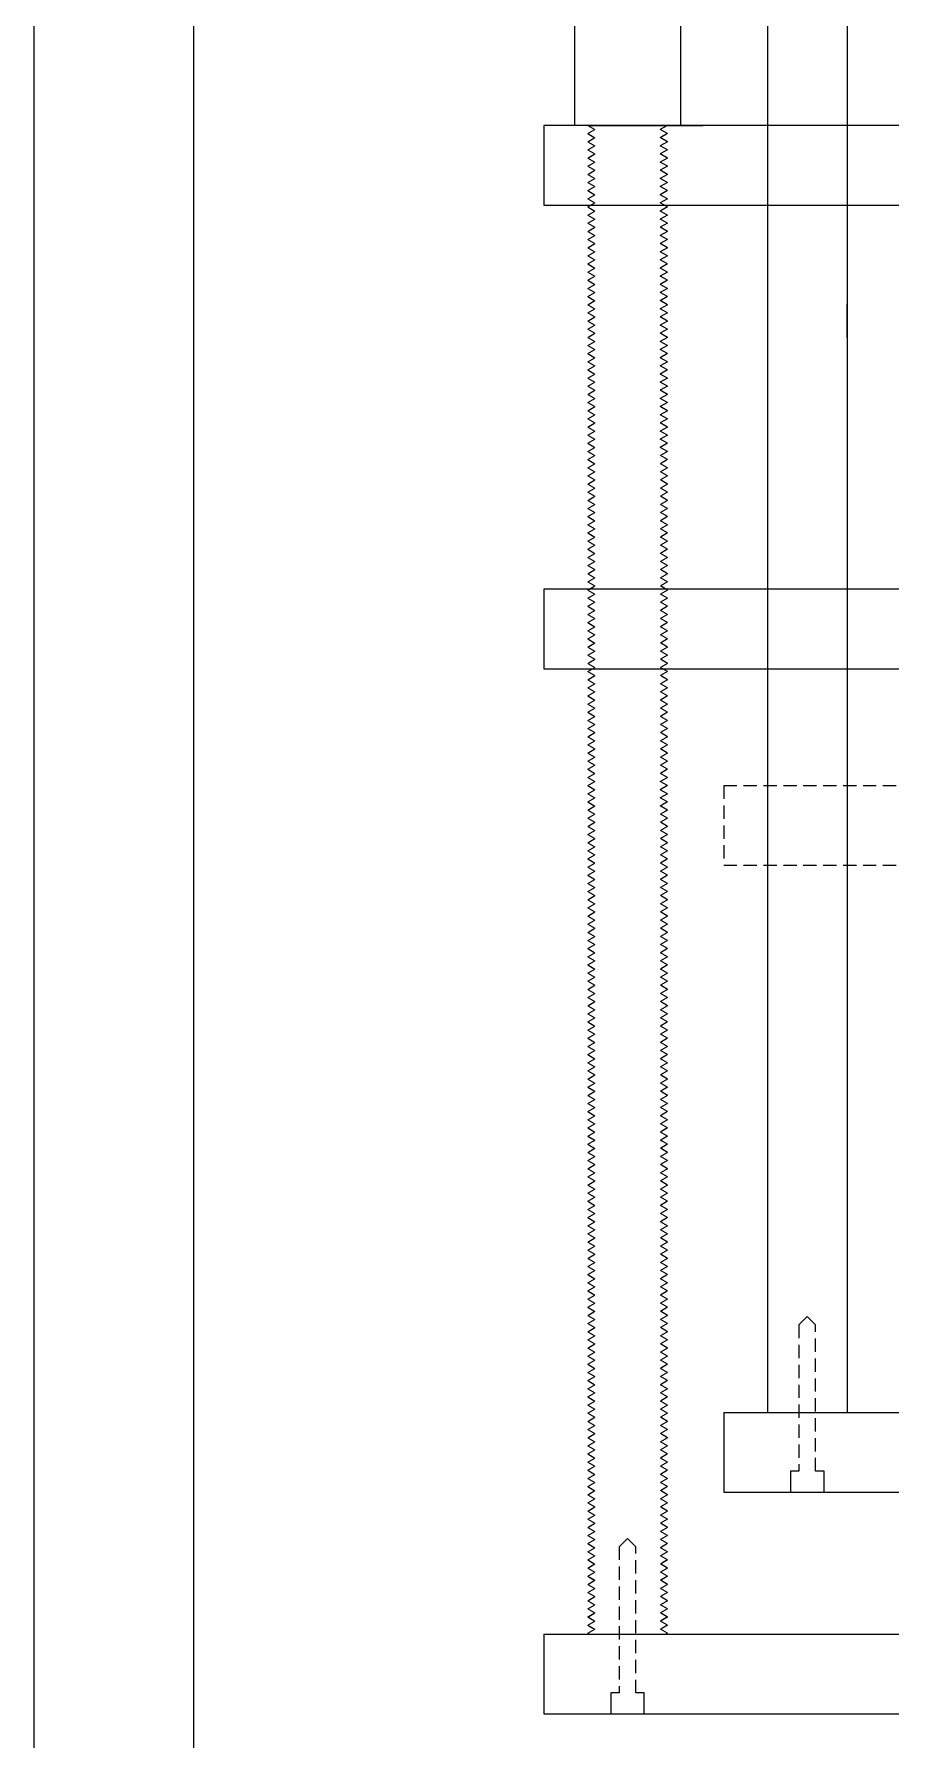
# Model space of a CAD drawing. Header units: centimetres. Extents: x -4347 to 28631, y 41590 to 109107.
# Drawn here: x 13097.1 to 13302.1, y 50632.6 to 51040.7 of the extents above; entities that cross this region are included whole.
import ezdxf

# ---------------------------------------------------------------- set-up
doc = ezdxf.new("R2010")
doc.units = ezdxf.units.CM
doc.header["$LTSCALE"] = 0.5
doc.linetypes.add('DASHED2', pattern=[9.525, 6.35, -3.175])

msp = doc.modelspace()

# ---------------------------------------------------------------- linework, layer by layer
for p, q in [((13097.067, 50418.785), (13097.067, 51498.785)), ((13135.167, 51483.004), (13135.167, 50418.785)), ((13272.55, 51250.885), (13272.55, 50710.885)), ((13291.592, 51250.885), (13291.592, 50710.885)), ((13226.367, 51207.835), (13226.367, 51018.835)), ((13251.767, 51207.835), (13251.767, 51018.835)), ((13525.067, 51018.835), (13219.067, 51018.835)), ((13219.067, 51018.835), (13219.067, 50999.785)), ((13229.542, 51018.835), (13231.234, 51017.858)), ((13229.542, 51018.835), (13248.592, 51018.835)), ((13229.542, 51016.885), (13231.234, 51017.862)), ((13229.542, 51016.885), (13231.234, 51015.908)), ((13229.542, 51014.935), (13231.234, 51015.912)), ((13229.542, 51014.935), (13231.234, 51013.958)), ((13231.767, 51018.835), (13257.167, 51018.835)), ((13248.592, 51018.835), (13246.9, 51017.858)), ((13248.592, 51016.885), (13246.9, 51017.862)), ((13248.592, 51016.885), (13246.9, 51015.908)), ((13248.592, 51014.935), (13246.9, 51015.912)), ((13248.592, 51014.935), (13246.9, 51013.958)), ((13229.542, 51012.985), (13231.234, 51013.962)), ((13229.542, 51012.985), (13231.234, 51012.008)), ((13229.542, 51011.035), (13231.234, 51012.012)), ((13229.542, 51011.035), (13231.234, 51010.058)), ((13248.592, 51012.985), (13246.9, 51013.962)), ((13248.592, 51012.985), (13246.9, 51012.008)), ((13248.592, 51011.035), (13246.9, 51012.012)), ((13248.592, 51011.035), (13246.9, 51010.058)), ((13229.542, 51009.085), (13231.234, 51010.062)), ((13229.542, 51009.085), (13231.234, 51008.108)), ((13229.542, 51007.135), (13231.234, 51008.112)), ((13229.542, 51007.135), (13231.234, 51006.158)), ((13248.592, 51009.085), (13246.9, 51010.062)), ((13248.592, 51009.085), (13246.9, 51008.108)), ((13248.592, 51007.135), (13246.9, 51008.112)), ((13248.592, 51007.135), (13246.9, 51006.158)), ((13229.542, 51005.185), (13231.234, 51006.162)), ((13229.542, 51005.185), (13231.234, 51004.208)), ((13229.542, 51003.235), (13231.234, 51004.212)), ((13229.542, 51003.235), (13231.234, 51002.258)), ((13248.592, 51005.185), (13246.9, 51006.162)), ((13248.592, 51005.185), (13246.9, 51004.208)), ((13248.592, 51003.235), (13246.9, 51004.212)), ((13248.592, 51003.235), (13246.9, 51002.258)), ((13219.067, 50999.785), (13525.067, 50999.785)), ((13229.542, 51001.285), (13231.234, 51002.262)), ((13229.542, 51001.285), (13231.234, 51000.308)), ((13229.542, 50999.335), (13231.234, 51000.312)), ((13229.542, 50999.335), (13231.234, 50998.358)), ((13248.592, 51001.285), (13246.9, 51002.262)), ((13248.592, 51001.285), (13246.9, 51000.308)), ((13248.592, 50999.335), (13246.9, 51000.312)), ((13248.592, 50999.335), (13246.9, 50998.358)), ((13229.542, 50997.385), (13231.234, 50998.362)), ((13229.542, 50997.385), (13231.234, 50996.408)), ((13229.542, 50995.435), (13231.234, 50996.412)), ((13229.542, 50995.435), (13231.234, 50994.458)), ((13248.592, 50997.385), (13246.9, 50998.362)), ((13248.592, 50997.385), (13246.9, 50996.408)), ((13248.592, 50995.435), (13246.9, 50996.412)), ((13248.592, 50995.435), (13246.9, 50994.458)), ((13229.542, 50993.485), (13231.234, 50994.462)), ((13229.542, 50993.485), (13231.234, 50992.508)), ((13229.542, 50991.535), (13231.234, 50992.512)), ((13229.542, 50991.535), (13231.234, 50990.558)), ((13229.542, 50989.585), (13231.234, 50990.562)), ((13248.592, 50993.485), (13246.9, 50994.462)), ((13248.592, 50993.485), (13246.9, 50992.508)), ((13248.592, 50991.535), (13246.9, 50992.512)), ((13248.592, 50991.535), (13246.9, 50990.558)), ((13248.592, 50989.585), (13246.9, 50990.562)), ((13229.542, 50989.585), (13231.234, 50988.608)), ((13229.542, 50987.635), (13231.234, 50988.612)), ((13229.542, 50987.635), (13231.234, 50986.658)), ((13229.542, 50985.685), (13231.234, 50986.662)), ((13248.592, 50989.585), (13246.9, 50988.608)), ((13248.592, 50987.635), (13246.9, 50988.612)), ((13248.592, 50987.635), (13246.9, 50986.658)), ((13248.592, 50985.685), (13246.9, 50986.662)), ((13229.542, 50985.685), (13231.234, 50984.708)), ((13229.542, 50983.735), (13231.234, 50984.712)), ((13229.542, 50983.735), (13231.234, 50982.758)), ((13229.542, 50981.785), (13231.234, 50982.762)), ((13248.592, 50985.685), (13246.9, 50984.708)), ((13248.592, 50983.735), (13246.9, 50984.712)), ((13248.592, 50983.735), (13246.9, 50982.758)), ((13248.592, 50981.785), (13246.9, 50982.762)), ((13229.542, 50981.785), (13231.234, 50980.808)), ((13229.542, 50979.835), (13231.234, 50980.812)), ((13229.542, 50979.835), (13231.234, 50978.858)), ((13229.542, 50977.885), (13231.234, 50978.862)), ((13248.592, 50981.785), (13246.9, 50980.808)), ((13248.592, 50979.835), (13246.9, 50980.812)), ((13248.592, 50979.835), (13246.9, 50978.858)), ((13248.592, 50977.885), (13246.9, 50978.862)), ((13229.542, 50977.885), (13231.234, 50976.908)), ((13229.542, 50975.935), (13231.234, 50976.912)), ((13229.542, 50975.935), (13231.234, 50974.958)), ((13229.542, 50973.985), (13231.234, 50974.962)), ((13248.592, 50977.885), (13246.9, 50976.908)), ((13248.592, 50975.935), (13246.9, 50976.912)), ((13248.592, 50975.935), (13246.9, 50974.958)), ((13248.592, 50973.985), (13246.9, 50974.962)), ((13291.592, 50968.135), (13291.592, 50976.135)), ((13229.542, 50973.985), (13231.234, 50973.008)), ((13229.542, 50972.035), (13231.234, 50973.012)), ((13229.542, 50972.035), (13231.234, 50971.058)), ((13229.542, 50970.085), (13231.234, 50971.062)), ((13229.542, 50970.085), (13231.234, 50969.108)), ((13248.592, 50973.985), (13246.9, 50973.008)), ((13248.592, 50972.035), (13246.9, 50973.012)), ((13248.592, 50972.035), (13246.9, 50971.058)), ((13248.592, 50970.085), (13246.9, 50971.062)), ((13248.592, 50970.085), (13246.9, 50969.108)), ((13229.542, 50968.135), (13231.234, 50969.112)), ((13229.542, 50968.135), (13231.234, 50967.158)), ((13229.542, 50966.185), (13231.234, 50967.162)), ((13229.542, 50966.185), (13231.234, 50965.208)), ((13248.592, 50968.135), (13246.9, 50969.112)), ((13248.592, 50968.135), (13246.9, 50967.158)), ((13248.592, 50966.185), (13246.9, 50967.162)), ((13248.592, 50966.185), (13246.9, 50965.208)), ((13229.542, 50964.235), (13231.234, 50965.212)), ((13229.542, 50964.235), (13231.234, 50963.258)), ((13229.542, 50962.285), (13231.234, 50963.262)), ((13229.542, 50962.285), (13231.234, 50961.308)), ((13248.592, 50964.235), (13246.9, 50965.212)), ((13248.592, 50964.235), (13246.9, 50963.258)), ((13248.592, 50962.285), (13246.9, 50963.262)), ((13248.592, 50962.285), (13246.9, 50961.308)), ((13229.542, 50960.335), (13231.234, 50961.312)), ((13229.542, 50960.335), (13231.234, 50959.358)), ((13229.542, 50958.385), (13231.234, 50959.362)), ((13229.542, 50958.385), (13231.234, 50957.408)), ((13248.592, 50960.335), (13246.9, 50961.312)), ((13248.592, 50960.335), (13246.9, 50959.358)), ((13248.592, 50958.385), (13246.9, 50959.362)), ((13248.592, 50958.385), (13246.9, 50957.408)), ((13229.542, 50956.435), (13231.234, 50957.412)), ((13229.542, 50956.435), (13231.234, 50955.458)), ((13229.542, 50954.485), (13231.234, 50955.462)), ((13229.542, 50954.485), (13231.234, 50953.508)), ((13248.592, 50956.435), (13246.9, 50957.412)), ((13248.592, 50956.435), (13246.9, 50955.458)), ((13248.592, 50954.485), (13246.9, 50955.462)), ((13248.592, 50954.485), (13246.9, 50953.508)), ((13229.542, 50952.535), (13231.234, 50953.512)), ((13229.542, 50952.535), (13231.234, 50951.558)), ((13229.542, 50950.585), (13231.234, 50951.562)), ((13229.542, 50950.585), (13231.234, 50949.608)), ((13229.542, 50948.635), (13231.234, 50949.612)), ((13248.592, 50952.535), (13246.9, 50953.512)), ((13248.592, 50952.535), (13246.9, 50951.558)), ((13248.592, 50950.585), (13246.9, 50951.562)), ((13248.592, 50950.585), (13246.9, 50949.608)), ((13248.592, 50948.635), (13246.9, 50949.612)), ((13229.542, 50948.635), (13231.234, 50947.658)), ((13229.545, 50946.683), (13231.237, 50947.66)), ((13229.545, 50946.683), (13231.237, 50945.706)), ((13229.545, 50944.733), (13231.237, 50945.71)), ((13248.588, 50946.683), (13246.896, 50947.66)), ((13248.588, 50946.683), (13246.896, 50945.706)), ((13248.588, 50944.733), (13246.896, 50945.71)), ((13248.592, 50948.635), (13246.9, 50947.658)), ((13229.545, 50944.733), (13231.237, 50943.756)), ((13229.545, 50942.783), (13231.237, 50943.76)), ((13229.545, 50942.783), (13231.237, 50941.806)), ((13229.545, 50940.833), (13231.237, 50941.81)), ((13248.588, 50944.733), (13246.896, 50943.756)), ((13248.588, 50942.783), (13246.896, 50943.76)), ((13248.588, 50942.783), (13246.896, 50941.806)), ((13248.588, 50940.833), (13246.896, 50941.81)), ((13229.545, 50940.833), (13230.021, 50940.558)), ((13229.545, 50940.833), (13231.237, 50939.856)), ((13229.545, 50938.883), (13231.237, 50939.86)), ((13229.545, 50938.883), (13231.237, 50937.906)), ((13229.545, 50936.933), (13231.237, 50937.91)), ((13248.595, 50940.833), (13246.903, 50939.856)), ((13248.595, 50938.883), (13246.903, 50939.86)), ((13248.595, 50938.883), (13246.903, 50937.906)), ((13248.595, 50936.933), (13246.903, 50937.91)), ((13248.588, 50940.833), (13248.112, 50940.558)), ((13229.545, 50936.933), (13231.237, 50935.956)), ((13229.545, 50934.983), (13231.237, 50935.96)), ((13229.545, 50934.983), (13231.237, 50934.006)), ((13229.545, 50933.033), (13231.237, 50934.01)), ((13248.595, 50936.933), (13246.903, 50935.956)), ((13248.595, 50934.983), (13246.903, 50935.96)), ((13248.595, 50934.983), (13246.903, 50934.006)), ((13248.595, 50933.033), (13246.903, 50934.01)), ((13229.545, 50933.033), (13231.237, 50932.056)), ((13229.545, 50931.083), (13231.237, 50932.06)), ((13229.545, 50931.083), (13231.237, 50930.106)), ((13229.545, 50929.133), (13231.237, 50930.11)), ((13248.595, 50933.033), (13246.903, 50932.056)), ((13248.595, 50931.083), (13246.903, 50932.06)), ((13248.595, 50931.083), (13246.903, 50930.106)), ((13248.595, 50929.133), (13246.903, 50930.11)), ((13229.545, 50929.133), (13231.237, 50928.156)), ((13229.545, 50927.183), (13231.237, 50928.16)), ((13229.545, 50927.183), (13231.237, 50926.206)), ((13229.545, 50925.233), (13231.237, 50926.21)), ((13229.545, 50925.233), (13231.237, 50924.256)), ((13248.595, 50929.133), (13246.903, 50928.156)), ((13248.595, 50927.183), (13246.903, 50928.16)), ((13248.595, 50927.183), (13246.903, 50926.206)), ((13248.595, 50925.233), (13246.903, 50926.21)), ((13248.595, 50925.233), (13246.903, 50924.256)), ((13229.545, 50923.283), (13231.237, 50924.26)), ((13229.545, 50923.283), (13231.237, 50922.306)), ((13229.545, 50921.333), (13231.237, 50922.31)), ((13229.545, 50921.333), (13231.237, 50920.356)), ((13248.595, 50923.283), (13246.903, 50924.26)), ((13248.595, 50923.283), (13246.903, 50922.306)), ((13248.595, 50921.333), (13246.903, 50922.31)), ((13248.595, 50921.333), (13246.903, 50920.356)), ((13229.545, 50919.383), (13231.237, 50920.36)), ((13229.545, 50919.383), (13231.237, 50918.406)), ((13229.545, 50917.433), (13231.237, 50918.41)), ((13229.545, 50917.433), (13231.237, 50916.456)), ((13229.546, 50917.431), (13231.238, 50916.454)), ((13248.595, 50919.383), (13246.903, 50920.36)), ((13248.595, 50919.383), (13246.903, 50918.406)), ((13248.595, 50917.433), (13246.903, 50918.41)), ((13248.595, 50917.433), (13246.903, 50916.456)), ((13248.596, 50917.431), (13246.904, 50916.454)), ((13229.546, 50915.481), (13231.238, 50916.458)), ((13229.546, 50915.481), (13231.238, 50914.504)), ((13229.546, 50913.531), (13231.238, 50914.508)), ((13229.546, 50913.531), (13231.238, 50912.554)), ((13248.596, 50915.481), (13246.904, 50916.458)), ((13248.596, 50915.481), (13246.904, 50914.504)), ((13248.596, 50913.531), (13246.904, 50914.508)), ((13248.596, 50913.531), (13246.904, 50912.554)), ((13229.546, 50911.581), (13231.238, 50912.558)), ((13229.546, 50911.581), (13231.238, 50910.604)), ((13229.546, 50909.631), (13231.238, 50910.608)), ((13229.546, 50909.631), (13231.238, 50908.654)), ((13248.596, 50911.581), (13246.904, 50912.558)), ((13248.596, 50911.581), (13246.904, 50910.604)), ((13248.596, 50909.631), (13246.904, 50910.608)), ((13248.596, 50909.631), (13246.904, 50908.654)), ((13525.067, 50907.885), (13219.067, 50907.885)), ((13219.067, 50907.885), (13219.067, 50888.835)), ((13229.546, 50907.681), (13231.238, 50908.658)), ((13229.546, 50907.681), (13231.238, 50906.704)), ((13229.546, 50905.731), (13231.238, 50906.708)), ((13229.546, 50905.731), (13231.238, 50904.754)), ((13229.546, 50903.781), (13231.238, 50904.758)), ((13248.596, 50907.681), (13246.904, 50908.658)), ((13248.596, 50907.681), (13246.904, 50906.704)), ((13248.596, 50905.731), (13246.904, 50906.708)), ((13248.596, 50905.731), (13246.904, 50904.754)), ((13248.596, 50903.781), (13246.904, 50904.758)), ((13229.546, 50903.781), (13231.238, 50902.804)), ((13229.546, 50901.831), (13231.238, 50902.808)), ((13229.546, 50901.831), (13231.238, 50900.854)), ((13229.546, 50899.881), (13231.238, 50900.858)), ((13248.596, 50903.781), (13246.904, 50902.804)), ((13248.596, 50901.831), (13246.904, 50902.808)), ((13248.596, 50901.831), (13246.904, 50900.854)), ((13248.596, 50899.881), (13246.904, 50900.858)), ((13229.546, 50899.881), (13231.238, 50898.904)), ((13229.546, 50897.931), (13231.238, 50898.908)), ((13229.546, 50897.931), (13231.238, 50896.954)), ((13229.546, 50895.981), (13231.238, 50896.958)), ((13248.596, 50899.881), (13246.904, 50898.904)), ((13248.596, 50897.931), (13246.904, 50898.908)), ((13248.596, 50897.931), (13246.904, 50896.954)), ((13248.596, 50895.981), (13246.904, 50896.958)), ((13229.546, 50895.981), (13231.238, 50895.004)), ((13229.546, 50894.031), (13231.238, 50895.008)), ((13229.546, 50894.031), (13231.238, 50893.054)), ((13229.546, 50892.081), (13231.238, 50893.058)), ((13248.596, 50895.981), (13246.904, 50895.004)), ((13248.596, 50894.031), (13246.904, 50895.008)), ((13248.596, 50894.031), (13246.904, 50893.054)), ((13248.596, 50892.081), (13246.904, 50893.058)), ((13219.067, 50888.835), (13525.067, 50888.835)), ((13229.546, 50892.081), (13231.238, 50891.104)), ((13229.546, 50890.131), (13231.238, 50891.108)), ((13229.546, 50890.131), (13231.238, 50889.154)), ((13229.546, 50888.181), (13231.238, 50889.158)), ((13248.596, 50892.081), (13246.904, 50891.104)), ((13248.596, 50890.131), (13246.904, 50891.108)), ((13248.596, 50890.131), (13246.904, 50889.154)), ((13248.596, 50888.181), (13246.904, 50889.158)), ((13229.546, 50888.181), (13231.238, 50887.204)), ((13229.546, 50886.231), (13231.238, 50887.208)), ((13229.546, 50886.231), (13231.238, 50885.254)), ((13229.546, 50884.281), (13231.238, 50885.258)), ((13229.546, 50884.281), (13231.238, 50883.304)), ((13248.596, 50888.181), (13246.904, 50887.204)), ((13248.596, 50886.231), (13246.904, 50887.208)), ((13248.596, 50886.231), (13246.904, 50885.254)), ((13248.596, 50884.281), (13246.904, 50885.258)), ((13248.596, 50884.281), (13246.904, 50883.304)), ((13229.546, 50882.331), (13231.238, 50883.308)), ((13229.546, 50882.331), (13231.238, 50881.354)), ((13229.546, 50880.381), (13231.238, 50881.358)), ((13229.546, 50880.381), (13231.238, 50879.404)), ((13248.596, 50882.331), (13246.904, 50883.308)), ((13248.596, 50882.331), (13246.904, 50881.354)), ((13248.596, 50880.381), (13246.904, 50881.358)), ((13248.596, 50880.381), (13246.904, 50879.404)), ((13229.546, 50878.431), (13231.238, 50879.408)), ((13229.546, 50878.431), (13231.238, 50877.454)), ((13229.546, 50876.481), (13231.238, 50877.458)), ((13229.546, 50876.481), (13231.238, 50875.504)), ((13248.596, 50878.431), (13246.904, 50879.408)), ((13248.596, 50878.431), (13246.904, 50877.454)), ((13248.596, 50876.481), (13246.904, 50877.458)), ((13248.596, 50876.481), (13246.904, 50875.504)), ((13229.546, 50874.531), (13231.238, 50875.508)), ((13229.546, 50874.531), (13231.238, 50873.554)), ((13229.546, 50872.581), (13231.238, 50873.558)), ((13229.546, 50872.581), (13231.238, 50871.604)), ((13248.596, 50874.531), (13246.904, 50875.508)), ((13248.596, 50874.531), (13246.904, 50873.554)), ((13248.596, 50872.581), (13246.904, 50873.558)), ((13248.596, 50872.581), (13246.904, 50871.604)), ((13229.546, 50870.631), (13231.238, 50871.608)), ((13229.546, 50870.631), (13231.238, 50869.654)), ((13229.546, 50868.681), (13231.238, 50869.658)), ((13229.546, 50868.681), (13231.238, 50867.704)), ((13248.596, 50870.631), (13246.904, 50871.608)), ((13248.596, 50870.631), (13246.904, 50869.654)), ((13248.596, 50868.681), (13246.904, 50869.658)), ((13248.596, 50868.681), (13246.904, 50867.704)), ((13229.546, 50866.731), (13231.238, 50867.708)), ((13229.546, 50866.731), (13231.238, 50865.754)), ((13229.546, 50864.781), (13231.238, 50865.758)), ((13229.546, 50864.781), (13231.238, 50863.804)), ((13248.596, 50866.731), (13246.904, 50867.708)), ((13248.596, 50866.731), (13246.904, 50865.754)), ((13248.596, 50864.781), (13246.904, 50865.758)), ((13248.596, 50864.781), (13246.904, 50863.804)), ((13229.546, 50862.831), (13231.238, 50863.808)), ((13229.546, 50862.831), (13231.238, 50861.854)), ((13229.549, 50860.879), (13231.241, 50861.856)), ((13229.549, 50860.879), (13231.241, 50859.903)), ((13229.549, 50858.929), (13231.241, 50859.906)), ((13248.593, 50860.879), (13246.901, 50861.856)), ((13248.593, 50860.879), (13246.901, 50859.903)), ((13248.593, 50858.929), (13246.901, 50859.906)), ((13248.596, 50862.831), (13246.904, 50863.808)), ((13248.596, 50862.831), (13246.904, 50861.854)), ((13229.549, 50858.929), (13231.241, 50857.953)), ((13229.549, 50856.979), (13231.241, 50857.956)), ((13229.549, 50856.979), (13231.241, 50856.003)), ((13229.549, 50855.029), (13231.241, 50856.006)), ((13248.593, 50858.929), (13246.901, 50857.953)), ((13248.593, 50856.979), (13246.901, 50857.956)), ((13248.593, 50856.979), (13246.901, 50856.003)), ((13248.593, 50855.029), (13246.901, 50856.006)), ((13229.549, 50855.029), (13230.026, 50854.754)), ((13229.549, 50855.029), (13231.241, 50854.053)), ((13229.549, 50853.079), (13231.241, 50854.056)), ((13229.549, 50853.079), (13231.241, 50852.103)), ((13229.549, 50851.129), (13231.241, 50852.106)), ((13248.599, 50855.029), (13246.907, 50854.053)), ((13248.599, 50853.079), (13246.907, 50854.056)), ((13248.599, 50853.079), (13246.907, 50852.103)), ((13248.599, 50851.129), (13246.907, 50852.106)), ((13248.593, 50855.029), (13248.116, 50854.754)), ((13229.549, 50851.129), (13231.241, 50850.153)), ((13229.549, 50849.179), (13231.241, 50850.156)), ((13229.549, 50849.179), (13231.241, 50848.203)), ((13229.549, 50847.229), (13231.241, 50848.206)), ((13248.599, 50851.129), (13246.907, 50850.153)), ((13248.599, 50849.179), (13246.907, 50850.156)), ((13248.599, 50849.179), (13246.907, 50848.203)), ((13248.599, 50847.229), (13246.907, 50848.206)), ((13229.549, 50847.229), (13231.241, 50846.253)), ((13229.549, 50845.279), (13231.241, 50846.256)), ((13229.549, 50845.279), (13231.241, 50844.303)), ((13229.549, 50843.329), (13231.241, 50844.306)), ((13248.599, 50847.229), (13246.907, 50846.253)), ((13248.599, 50845.279), (13246.907, 50846.256)), ((13248.599, 50845.279), (13246.907, 50844.303)), ((13248.599, 50843.329), (13246.907, 50844.306)), ((13229.549, 50843.329), (13231.241, 50842.353)), ((13229.549, 50841.379), (13231.241, 50842.356)), ((13229.549, 50841.379), (13231.241, 50840.403)), ((13229.549, 50839.429), (13231.241, 50840.406)), ((13229.549, 50839.429), (13231.241, 50838.453)), ((13248.599, 50843.329), (13246.907, 50842.353)), ((13248.599, 50841.379), (13246.907, 50842.356)), ((13248.599, 50841.379), (13246.907, 50840.403)), ((13248.599, 50839.429), (13246.907, 50840.406)), ((13248.599, 50839.429), (13246.907, 50838.453)), ((13229.549, 50837.479), (13231.241, 50838.456)), ((13229.549, 50837.479), (13231.241, 50836.503)), ((13229.549, 50835.529), (13231.241, 50836.506)), ((13229.549, 50835.529), (13231.241, 50834.553)), ((13248.599, 50837.479), (13246.907, 50838.456)), ((13248.599, 50837.479), (13246.907, 50836.503)), ((13248.599, 50835.529), (13246.907, 50836.506)), ((13248.599, 50835.529), (13246.907, 50834.553)), ((13229.549, 50833.579), (13231.241, 50834.556)), ((13229.549, 50833.579), (13231.241, 50832.603)), ((13229.549, 50831.629), (13231.241, 50832.606)), ((13229.549, 50831.629), (13231.241, 50830.653)), ((13248.599, 50833.579), (13246.907, 50834.556)), ((13248.599, 50833.579), (13246.907, 50832.603)), ((13248.599, 50831.629), (13246.907, 50832.606)), ((13248.599, 50831.629), (13246.907, 50830.653)), ((13229.549, 50829.676), (13231.241, 50830.653)), ((13229.549, 50829.676), (13231.241, 50828.699)), ((13229.549, 50827.726), (13231.241, 50828.703)), ((13229.549, 50827.726), (13231.241, 50826.749)), ((13248.599, 50829.676), (13246.907, 50830.653)), ((13248.599, 50829.676), (13246.907, 50828.699)), ((13248.599, 50827.726), (13246.907, 50828.703)), ((13248.599, 50827.726), (13246.907, 50826.749)), ((13229.549, 50825.776), (13231.241, 50826.753)), ((13229.549, 50825.776), (13231.241, 50824.799)), ((13229.549, 50823.826), (13231.241, 50824.803)), ((13229.549, 50823.826), (13231.241, 50822.849)), ((13248.599, 50825.776), (13246.907, 50826.753)), ((13248.599, 50825.776), (13246.907, 50824.799)), ((13248.599, 50823.826), (13246.907, 50824.803)), ((13248.599, 50823.826), (13246.907, 50822.849)), ((13229.549, 50821.876), (13231.241, 50822.853)), ((13229.549, 50821.876), (13231.241, 50820.899)), ((13229.549, 50819.926), (13231.241, 50820.903)), ((13229.549, 50819.926), (13231.241, 50818.949)), ((13248.599, 50821.876), (13246.907, 50822.853)), ((13248.599, 50821.876), (13246.907, 50820.899)), ((13248.599, 50819.926), (13246.907, 50820.903)), ((13248.599, 50819.926), (13246.907, 50818.949)), ((13229.549, 50817.976), (13231.241, 50818.953)), ((13229.549, 50817.976), (13231.241, 50816.999)), ((13229.549, 50816.026), (13231.241, 50817.003)), ((13229.549, 50816.026), (13231.241, 50815.049)), ((13229.549, 50814.076), (13231.241, 50815.053)), ((13248.599, 50817.976), (13246.907, 50818.953)), ((13248.599, 50817.976), (13246.907, 50816.999)), ((13248.599, 50816.026), (13246.907, 50817.003)), ((13248.599, 50816.026), (13246.907, 50815.049)), ((13248.599, 50814.076), (13246.907, 50815.053)), ((13229.549, 50814.076), (13231.241, 50813.099)), ((13229.549, 50812.126), (13231.241, 50813.103)), ((13229.549, 50812.126), (13231.241, 50811.149)), ((13229.549, 50810.176), (13231.241, 50811.153)), ((13248.599, 50814.076), (13246.907, 50813.099)), ((13248.599, 50812.126), (13246.907, 50813.103)), ((13248.599, 50812.126), (13246.907, 50811.149)), ((13248.599, 50810.176), (13246.907, 50811.153)), ((13229.549, 50810.176), (13231.241, 50809.199)), ((13229.549, 50808.226), (13231.241, 50809.203)), ((13229.549, 50808.226), (13231.241, 50807.249)), ((13229.549, 50806.276), (13231.241, 50807.253)), ((13248.599, 50810.176), (13246.907, 50809.199)), ((13248.599, 50808.226), (13246.907, 50809.203)), ((13248.599, 50808.226), (13246.907, 50807.249)), ((13248.599, 50806.276), (13246.907, 50807.253)), ((13229.549, 50806.276), (13231.241, 50805.299)), ((13229.549, 50804.326), (13231.241, 50805.303)), ((13229.549, 50804.326), (13231.241, 50803.349)), ((13229.549, 50802.376), (13231.241, 50803.353)), ((13248.599, 50806.276), (13246.907, 50805.299)), ((13248.599, 50804.326), (13246.907, 50805.303)), ((13248.599, 50804.326), (13246.907, 50803.349)), ((13248.599, 50802.376), (13246.907, 50803.353)), ((13229.549, 50802.376), (13231.241, 50801.399)), ((13229.549, 50800.426), (13231.241, 50801.403)), ((13229.549, 50800.426), (13231.241, 50799.449)), ((13229.549, 50798.476), (13231.241, 50799.453)), ((13248.599, 50802.376), (13246.907, 50801.399)), ((13248.599, 50800.426), (13246.907, 50801.403)), ((13248.599, 50800.426), (13246.907, 50799.449)), ((13248.599, 50798.476), (13246.907, 50799.453)), ((13229.549, 50798.476), (13231.241, 50797.499)), ((13229.549, 50796.526), (13231.241, 50797.503)), ((13229.549, 50796.526), (13231.241, 50795.549)), ((13229.549, 50794.576), (13231.241, 50795.553)), ((13229.549, 50794.576), (13231.241, 50793.599)), ((13248.599, 50798.476), (13246.907, 50797.499)), ((13248.599, 50796.526), (13246.907, 50797.503)), ((13248.599, 50796.526), (13246.907, 50795.549)), ((13248.599, 50794.576), (13246.907, 50795.553)), ((13248.599, 50794.576), (13246.907, 50793.599)), ((13229.549, 50792.629), (13231.241, 50793.606)), ((13229.549, 50792.626), (13231.241, 50793.603)), ((13229.549, 50792.629), (13231.241, 50791.653)), ((13229.549, 50792.626), (13231.241, 50791.649)), ((13229.549, 50790.679), (13231.241, 50791.656)), ((13229.549, 50790.676), (13231.241, 50791.653)), ((13229.549, 50790.679), (13231.241, 50789.703)), ((13229.549, 50790.676), (13231.241, 50789.699)), ((13248.599, 50792.626), (13246.907, 50793.603)), ((13248.599, 50792.626), (13246.907, 50791.649)), ((13248.599, 50790.679), (13246.907, 50791.656)), ((13248.599, 50790.676), (13246.907, 50791.653)), ((13248.599, 50790.679), (13246.907, 50789.703)), ((13248.599, 50790.676), (13246.907, 50789.699)), ((13229.549, 50788.729), (13231.241, 50789.706)), ((13229.549, 50788.726), (13231.241, 50789.703)), ((13229.549, 50788.729), (13231.241, 50787.753)), ((13229.549, 50788.726), (13230.759, 50788.028)), ((13229.549, 50786.779), (13231.241, 50787.756)), ((13229.549, 50786.779), (13231.241, 50785.803)), ((13248.599, 50788.729), (13246.907, 50789.706)), ((13248.599, 50788.726), (13246.907, 50789.703)), ((13248.599, 50788.729), (13246.907, 50787.753)), ((13248.599, 50786.779), (13246.907, 50787.756)), ((13248.599, 50786.779), (13246.907, 50785.803)), ((13248.599, 50788.726), (13247.39, 50788.028)), ((13229.549, 50784.829), (13231.241, 50785.806)), ((13229.549, 50784.829), (13231.241, 50783.853)), ((13229.549, 50782.879), (13231.241, 50783.856)), ((13229.549, 50782.879), (13231.241, 50781.903)), ((13248.599, 50784.829), (13246.907, 50785.806)), ((13248.599, 50784.829), (13246.907, 50783.853)), ((13248.599, 50782.879), (13246.907, 50783.856)), ((13248.599, 50782.879), (13246.907, 50781.903)), ((13229.549, 50780.929), (13231.241, 50781.906)), ((13229.549, 50780.929), (13231.241, 50779.953)), ((13229.549, 50780.926), (13231.241, 50779.949)), ((13229.549, 50780.922), (13231.241, 50779.945)), ((13229.549, 50778.979), (13231.241, 50779.956)), ((13229.549, 50778.976), (13231.241, 50779.953)), ((13229.549, 50778.972), (13231.241, 50779.949)), ((13229.549, 50778.979), (13230.759, 50778.281)), ((13229.549, 50778.976), (13231.241, 50777.999)), ((13229.549, 50778.972), (13231.241, 50777.995)), ((13248.599, 50780.929), (13246.907, 50781.906)), ((13248.599, 50780.929), (13246.907, 50779.953)), ((13248.599, 50778.979), (13246.907, 50779.956)), ((13248.599, 50778.976), (13246.907, 50779.953)), ((13248.599, 50778.972), (13246.907, 50779.949)), ((13248.599, 50778.976), (13246.907, 50777.999)), ((13248.599, 50778.972), (13246.907, 50777.995)), ((13248.599, 50778.979), (13247.39, 50778.281)), ((13229.549, 50777.026), (13231.241, 50778.003)), ((13229.549, 50777.022), (13231.241, 50777.999)), ((13229.549, 50777.026), (13231.241, 50776.049)), ((13229.549, 50777.022), (13230.759, 50776.324)), ((13229.549, 50775.076), (13231.241, 50776.053)), ((13229.549, 50775.076), (13231.241, 50774.099)), ((13229.549, 50773.126), (13231.241, 50774.103)), ((13230.865, 50775.835), (13231.241, 50776.053)), ((13248.599, 50777.026), (13246.907, 50778.003)), ((13248.599, 50777.022), (13246.907, 50777.999)), ((13248.599, 50777.026), (13246.907, 50776.049)), ((13247.284, 50775.835), (13246.907, 50776.053)), ((13248.599, 50775.076), (13246.907, 50776.053)), ((13248.599, 50775.076), (13246.907, 50774.099)), ((13248.599, 50773.126), (13246.907, 50774.103)), ((13248.599, 50777.022), (13247.39, 50776.324)), ((13229.549, 50773.126), (13231.241, 50772.149)), ((13229.549, 50771.176), (13231.241, 50772.153)), ((13229.549, 50771.176), (13231.241, 50770.199)), ((13229.549, 50769.226), (13231.241, 50770.203)), ((13248.599, 50773.126), (13246.907, 50772.149)), ((13248.599, 50771.176), (13246.907, 50772.153)), ((13248.599, 50771.176), (13246.907, 50770.199)), ((13248.599, 50769.226), (13246.907, 50770.203)), ((13229.549, 50769.226), (13231.241, 50768.249)), ((13229.549, 50767.276), (13231.241, 50768.253)), ((13229.549, 50767.276), (13231.241, 50766.299)), ((13229.549, 50765.326), (13231.241, 50766.303)), ((13248.599, 50769.226), (13246.907, 50768.249)), ((13248.599, 50767.276), (13246.907, 50768.253)), ((13248.599, 50767.276), (13246.907, 50766.299)), ((13248.599, 50765.326), (13246.907, 50766.303)), ((13229.549, 50765.326), (13231.241, 50764.349)), ((13229.549, 50763.376), (13231.241, 50764.353)), ((13229.549, 50763.376), (13231.241, 50762.399)), ((13229.549, 50761.426), (13231.241, 50762.403)), ((13248.599, 50765.326), (13246.907, 50764.349)), ((13248.599, 50763.376), (13246.907, 50764.353)), ((13248.599, 50763.376), (13246.907, 50762.399)), ((13248.599, 50761.426), (13246.907, 50762.403)), ((13229.549, 50761.426), (13231.241, 50760.449)), ((13229.549, 50759.476), (13231.241, 50760.453)), ((13229.549, 50759.476), (13231.241, 50758.499)), ((13229.549, 50757.526), (13231.241, 50758.503)), ((13248.599, 50761.426), (13246.907, 50760.449)), ((13248.599, 50759.476), (13246.907, 50760.453)), ((13248.599, 50759.476), (13246.907, 50758.499)), ((13248.599, 50757.526), (13246.907, 50758.503)), ((13229.549, 50757.526), (13231.241, 50756.549)), ((13229.549, 50755.576), (13231.241, 50756.553)), ((13229.549, 50755.576), (13231.241, 50754.599)), ((13229.549, 50753.626), (13231.241, 50754.603)), ((13248.599, 50757.526), (13246.907, 50756.549)), ((13248.599, 50755.576), (13246.907, 50756.553)), ((13248.599, 50755.576), (13246.907, 50754.599)), ((13248.599, 50753.626), (13246.907, 50754.603)), ((13229.549, 50753.626), (13231.241, 50752.649)), ((13229.549, 50751.676), (13231.241, 50752.653)), ((13229.549, 50751.676), (13231.241, 50750.699)), ((13229.549, 50749.726), (13231.241, 50750.703)), ((13229.549, 50749.726), (13231.241, 50748.749)), ((13248.599, 50753.626), (13246.907, 50752.649)), ((13248.599, 50751.676), (13246.907, 50752.653)), ((13248.599, 50751.676), (13246.907, 50750.699)), ((13248.599, 50749.726), (13246.907, 50750.703)), ((13248.599, 50749.726), (13246.907, 50748.749)), ((13229.553, 50747.774), (13231.245, 50748.751)), ((13229.553, 50747.774), (13231.245, 50746.797)), ((13229.553, 50745.824), (13231.245, 50746.801)), ((13229.553, 50745.824), (13231.245, 50744.847)), ((13248.596, 50747.774), (13246.904, 50748.751)), ((13248.596, 50747.774), (13246.904, 50746.797)), ((13248.596, 50745.824), (13246.904, 50746.801)), ((13248.596, 50745.824), (13246.904, 50744.847)), ((13229.553, 50743.874), (13231.245, 50744.851)), ((13229.553, 50743.874), (13231.245, 50742.897)), ((13229.553, 50741.924), (13231.245, 50742.901)), ((13229.553, 50741.924), (13230.029, 50741.649)), ((13229.553, 50741.924), (13231.245, 50740.947)), ((13248.596, 50743.874), (13246.904, 50744.851)), ((13248.596, 50743.874), (13246.904, 50742.897)), ((13248.596, 50741.924), (13246.904, 50742.901)), ((13248.603, 50741.924), (13246.911, 50740.947)), ((13248.596, 50741.924), (13248.12, 50741.649)), ((13229.553, 50739.974), (13231.245, 50740.951)), ((13229.553, 50739.974), (13231.245, 50738.997)), ((13229.553, 50738.024), (13231.245, 50739.001)), ((13229.553, 50738.024), (13231.245, 50737.047)), ((13248.603, 50739.974), (13246.911, 50740.951)), ((13248.603, 50739.974), (13246.911, 50738.997)), ((13248.603, 50738.024), (13246.911, 50739.001)), ((13248.603, 50738.024), (13246.911, 50737.047)), ((13229.553, 50736.074), (13231.245, 50737.051)), ((13229.553, 50736.074), (13231.245, 50735.097)), ((13229.553, 50734.124), (13231.245, 50735.101)), ((13229.553, 50734.124), (13231.245, 50733.147)), ((13248.603, 50736.074), (13246.911, 50737.051)), ((13248.603, 50736.074), (13246.911, 50735.097)), ((13248.603, 50734.124), (13246.911, 50735.101)), ((13248.603, 50734.124), (13246.911, 50733.147)), ((13282.067, 50733.835), (13280.067, 50731.835)), ((13284.067, 50731.835), (13282.067, 50733.835)), ((13229.553, 50732.174), (13231.245, 50733.151)), ((13229.553, 50732.174), (13231.245, 50731.197)), ((13229.553, 50730.224), (13231.245, 50731.201)), ((13229.553, 50730.224), (13231.245, 50729.247)), ((13229.553, 50728.274), (13231.245, 50729.251)), ((13248.603, 50732.174), (13246.911, 50733.151)), ((13248.603, 50732.174), (13246.911, 50731.197)), ((13248.603, 50730.224), (13246.911, 50731.201)), ((13248.603, 50730.224), (13246.911, 50729.247)), ((13248.603, 50728.274), (13246.911, 50729.251)), ((13229.553, 50728.274), (13231.245, 50727.297)), ((13229.553, 50726.324), (13231.245, 50727.301)), ((13229.553, 50726.324), (13231.245, 50725.347)), ((13229.553, 50724.374), (13231.245, 50725.351)), ((13248.603, 50728.274), (13246.911, 50727.297)), ((13248.603, 50726.324), (13246.911, 50727.301)), ((13248.603, 50726.324), (13246.911, 50725.347)), ((13248.603, 50724.374), (13246.911, 50725.351)), ((13229.553, 50724.374), (13231.245, 50723.397)), ((13229.553, 50722.424), (13231.245, 50723.401)), ((13229.553, 50722.424), (13231.245, 50721.447)), ((13229.553, 50720.474), (13231.245, 50721.451)), ((13248.603, 50724.374), (13246.911, 50723.397)), ((13248.603, 50722.424), (13246.911, 50723.401)), ((13248.603, 50722.424), (13246.911, 50721.447)), ((13248.603, 50720.474), (13246.911, 50721.451)), ((13229.553, 50720.474), (13231.245, 50719.497)), ((13229.553, 50718.524), (13231.245, 50719.501)), ((13229.553, 50718.524), (13231.245, 50717.547)), ((13229.553, 50716.57), (13231.245, 50717.547)), ((13248.603, 50720.474), (13246.911, 50719.497)), ((13248.603, 50718.524), (13246.911, 50719.501)), ((13248.603, 50718.524), (13246.911, 50717.547)), ((13248.603, 50716.57), (13246.911, 50717.547)), ((13229.553, 50716.57), (13231.245, 50715.593)), ((13229.553, 50714.62), (13231.245, 50715.597)), ((13229.553, 50714.62), (13231.245, 50713.643)), ((13229.553, 50712.67), (13231.245, 50713.647)), ((13248.603, 50716.57), (13246.911, 50715.593)), ((13248.603, 50714.62), (13246.911, 50715.597)), ((13248.603, 50714.62), (13246.911, 50713.643)), ((13248.603, 50712.67), (13246.911, 50713.647)), ((13229.553, 50712.67), (13231.245, 50711.693)), ((13229.553, 50710.72), (13231.245, 50711.697)), ((13229.553, 50710.72), (13231.245, 50709.743)), ((13229.553, 50708.77), (13231.245, 50709.747)), ((13248.603, 50712.67), (13246.911, 50711.693)), ((13248.603, 50710.72), (13246.911, 50711.697)), ((13248.603, 50710.72), (13246.911, 50709.743)), ((13248.603, 50708.77), (13246.911, 50709.747)), ((13262.067, 50710.885), (13482.067, 50710.885)), ((13262.067, 50710.885), (13262.067, 50691.835)), ((13229.553, 50708.77), (13231.245, 50707.793)), ((13229.553, 50706.82), (13231.245, 50707.797)), ((13229.553, 50706.82), (13231.245, 50705.843)), ((13229.553, 50704.87), (13231.245, 50705.847)), ((13229.553, 50704.87), (13231.245, 50703.893)), ((13248.603, 50708.77), (13246.911, 50707.793)), ((13248.603, 50706.82), (13246.911, 50707.797)), ((13248.603, 50706.82), (13246.911, 50705.843)), ((13248.603, 50704.87), (13246.911, 50705.847)), ((13248.603, 50704.87), (13246.911, 50703.893)), ((13229.553, 50702.92), (13231.245, 50703.897)), ((13229.553, 50702.92), (13231.245, 50701.943)), ((13229.553, 50700.97), (13231.245, 50701.947)), ((13229.553, 50700.97), (13231.245, 50699.993)), ((13248.603, 50702.92), (13246.911, 50703.897)), ((13248.603, 50702.92), (13246.911, 50701.943)), ((13248.603, 50700.97), (13246.911, 50701.947)), ((13248.603, 50700.97), (13246.911, 50699.993)), ((13229.553, 50699.02), (13231.245, 50699.997)), ((13229.553, 50699.02), (13231.245, 50698.043)), ((13229.553, 50697.07), (13231.245, 50698.047)), ((13229.553, 50697.07), (13231.245, 50696.093)), ((13248.603, 50699.02), (13246.911, 50699.997)), ((13248.603, 50699.02), (13246.911, 50698.043)), ((13248.603, 50697.07), (13246.911, 50698.047)), ((13248.603, 50697.07), (13246.911, 50696.093)), ((13280.067, 50696.835), (13278.067, 50696.835)), ((13278.067, 50696.835), (13278.067, 50691.835)), ((13286.067, 50696.835), (13284.067, 50696.835)), ((13286.067, 50691.835), (13286.067, 50696.835)), ((13229.553, 50695.12), (13231.245, 50696.097)), ((13229.553, 50695.12), (13231.245, 50694.143)), ((13229.553, 50693.17), (13231.245, 50694.147)), ((13229.553, 50693.17), (13231.245, 50692.193)), ((13248.603, 50695.12), (13246.911, 50696.097)), ((13248.603, 50695.12), (13246.911, 50694.143)), ((13248.603, 50693.17), (13246.911, 50694.147)), ((13248.603, 50693.17), (13246.911, 50692.193)), ((13229.553, 50691.22), (13231.245, 50692.197)), ((13229.553, 50691.22), (13231.245, 50690.243)), ((13229.553, 50689.27), (13231.245, 50690.247)), ((13229.553, 50689.27), (13231.245, 50688.293)), ((13248.603, 50691.22), (13246.911, 50692.197)), ((13248.603, 50691.22), (13246.911, 50690.243)), ((13248.603, 50689.27), (13246.911, 50690.247)), ((13248.603, 50689.27), (13246.911, 50688.293)), ((13262.067, 50691.835), (13482.067, 50691.835)), ((13278.067, 50691.835), (13286.067, 50691.835)), ((13229.553, 50687.32), (13231.245, 50688.297)), ((13229.553, 50687.32), (13231.245, 50686.343)), ((13229.553, 50685.37), (13231.245, 50686.347)), ((13229.553, 50685.37), (13231.245, 50684.393)), ((13229.553, 50683.42), (13231.245, 50684.397)), ((13248.603, 50687.32), (13246.911, 50688.297)), ((13248.603, 50687.32), (13246.911, 50686.343)), ((13248.603, 50685.37), (13246.911, 50686.347)), ((13248.603, 50685.37), (13246.911, 50684.393)), ((13248.603, 50683.42), (13246.911, 50684.397)), ((13229.553, 50683.42), (13231.245, 50682.443)), ((13229.553, 50681.47), (13231.245, 50682.447)), ((13229.553, 50681.47), (13231.245, 50680.493)), ((13229.553, 50679.524), (13231.245, 50680.501)), ((13229.553, 50679.52), (13231.245, 50680.497)), ((13239.067, 50680.785), (13237.067, 50678.785)), ((13241.067, 50678.785), (13239.067, 50680.785)), ((13248.603, 50683.42), (13246.911, 50682.443)), ((13248.603, 50681.47), (13246.911, 50682.447)), ((13248.603, 50681.47), (13246.911, 50680.493)), ((13248.603, 50679.52), (13246.911, 50680.497)), ((13229.553, 50679.524), (13231.245, 50678.547)), ((13229.553, 50679.52), (13231.245, 50678.543)), ((13229.553, 50677.574), (13231.245, 50678.551)), ((13229.553, 50677.57), (13231.245, 50678.547)), ((13229.553, 50677.574), (13231.245, 50676.597)), ((13229.553, 50677.57), (13231.245, 50676.593)), ((13229.553, 50675.624), (13231.245, 50676.601)), ((13229.553, 50675.62), (13231.245, 50676.597)), ((13248.603, 50679.52), (13246.911, 50678.543)), ((13248.603, 50677.574), (13246.911, 50678.551)), ((13248.603, 50677.57), (13246.911, 50678.547)), ((13248.603, 50677.574), (13246.911, 50676.597)), ((13248.603, 50677.57), (13246.911, 50676.593)), ((13248.603, 50675.624), (13246.911, 50676.601)), ((13248.603, 50675.62), (13246.911, 50676.597)), ((13229.553, 50675.624), (13231.245, 50674.647)), ((13229.553, 50675.62), (13230.762, 50674.922)), ((13229.553, 50673.674), (13231.245, 50674.651)), ((13229.553, 50673.674), (13231.245, 50672.697)), ((13229.553, 50671.72), (13231.245, 50672.697)), ((13229.553, 50671.716), (13231.245, 50672.693)), ((13248.603, 50675.624), (13246.911, 50674.647)), ((13248.603, 50673.674), (13246.911, 50674.651)), ((13248.603, 50673.674), (13246.911, 50672.697)), ((13248.603, 50671.72), (13246.911, 50672.697)), ((13248.603, 50671.716), (13246.911, 50672.693)), ((13248.603, 50675.62), (13247.394, 50674.922)), ((13229.553, 50671.72), (13231.245, 50670.743)), ((13229.553, 50671.716), (13231.245, 50670.739)), ((13229.553, 50669.77), (13231.245, 50670.747)), ((13229.553, 50669.766), (13231.245, 50670.743)), ((13229.553, 50669.766), (13231.245, 50668.789)), ((13229.553, 50667.816), (13231.245, 50668.793)), ((13248.603, 50671.72), (13246.911, 50670.743)), ((13248.603, 50671.716), (13246.911, 50670.739)), ((13248.603, 50669.77), (13246.911, 50670.747)), ((13248.603, 50669.766), (13246.911, 50670.743)), ((13248.603, 50669.766), (13246.911, 50668.789)), ((13248.603, 50667.816), (13246.911, 50668.793)), ((13229.553, 50667.816), (13231.245, 50666.839)), ((13229.553, 50665.866), (13231.245, 50666.843)), ((13229.553, 50665.866), (13231.245, 50664.889)), ((13229.553, 50663.92), (13231.245, 50664.897)), ((13229.553, 50663.916), (13231.245, 50664.893)), ((13229.553, 50663.92), (13231.245, 50662.943)), ((13229.553, 50663.916), (13231.245, 50662.939)), ((13248.603, 50667.816), (13246.911, 50666.839)), ((13248.603, 50665.866), (13246.911, 50666.843)), ((13248.603, 50665.866), (13246.911, 50664.889)), ((13248.603, 50663.916), (13246.911, 50664.893)), ((13248.603, 50663.916), (13246.911, 50662.939)), ((13229.553, 50661.97), (13231.245, 50662.947)), ((13229.553, 50661.966), (13231.245, 50662.943)), ((13229.553, 50661.97), (13231.245, 50660.993)), ((13229.553, 50661.966), (13231.245, 50660.989)), ((13229.553, 50660.02), (13231.245, 50660.997)), ((13229.553, 50660.016), (13231.245, 50660.993)), ((13229.553, 50660.02), (13231.245, 50659.043)), ((13229.553, 50660.016), (13230.762, 50659.318)), ((13248.603, 50661.97), (13246.911, 50662.947)), ((13248.603, 50661.966), (13246.911, 50662.943)), ((13248.603, 50661.97), (13246.911, 50660.993)), ((13248.603, 50661.966), (13246.911, 50660.989)), ((13248.603, 50660.02), (13246.911, 50660.997)), ((13248.603, 50660.016), (13246.911, 50660.993)), ((13248.603, 50660.02), (13246.911, 50659.043)), ((13248.603, 50660.016), (13247.394, 50659.318)), ((13219.067, 50657.835), (13525.067, 50657.835)), ((13219.067, 50657.835), (13219.067, 50645.135)), ((13219.067, 50657.835), (13219.067, 50638.785)), ((13229.553, 50658.07), (13231.245, 50659.047)), ((13229.553, 50658.07), (13229.873, 50657.885)), ((13248.603, 50658.07), (13246.911, 50659.047)), ((13248.603, 50658.07), (13248.283, 50657.885)), ((13237.067, 50643.785), (13235.067, 50643.785)), ((13235.067, 50643.785), (13235.067, 50638.785)), ((13243.067, 50643.785), (13241.067, 50643.785)), ((13243.067, 50638.785), (13243.067, 50643.785)), ((13219.067, 50638.785), (13525.067, 50638.785)), ((13235.067, 50638.785), (13243.067, 50638.785))]:
    msp.add_line(p, q)
at = {"color": 30, "linetype": 'DASHED2', "true_color": 0xf8991e}
for p, q in [((13262.067, 50860.885), (13482.067, 50860.885)), ((13262.067, 50860.885), (13262.067, 50841.835)), ((13262.067, 50841.835), (13482.067, 50841.835))]:
    msp.add_line(p, q, dxfattribs=at)
at = {"linetype": 'DASHED2'}
for p, q in [((13280.067, 50731.835), (13280.067, 50696.835)), ((13284.067, 50696.835), (13284.067, 50731.835)), ((13237.067, 50678.785), (13237.067, 50643.785)), ((13241.067, 50643.785), (13241.067, 50678.785))]:
    msp.add_line(p, q, dxfattribs=at)

doc.saveas('drawing.dxf')
